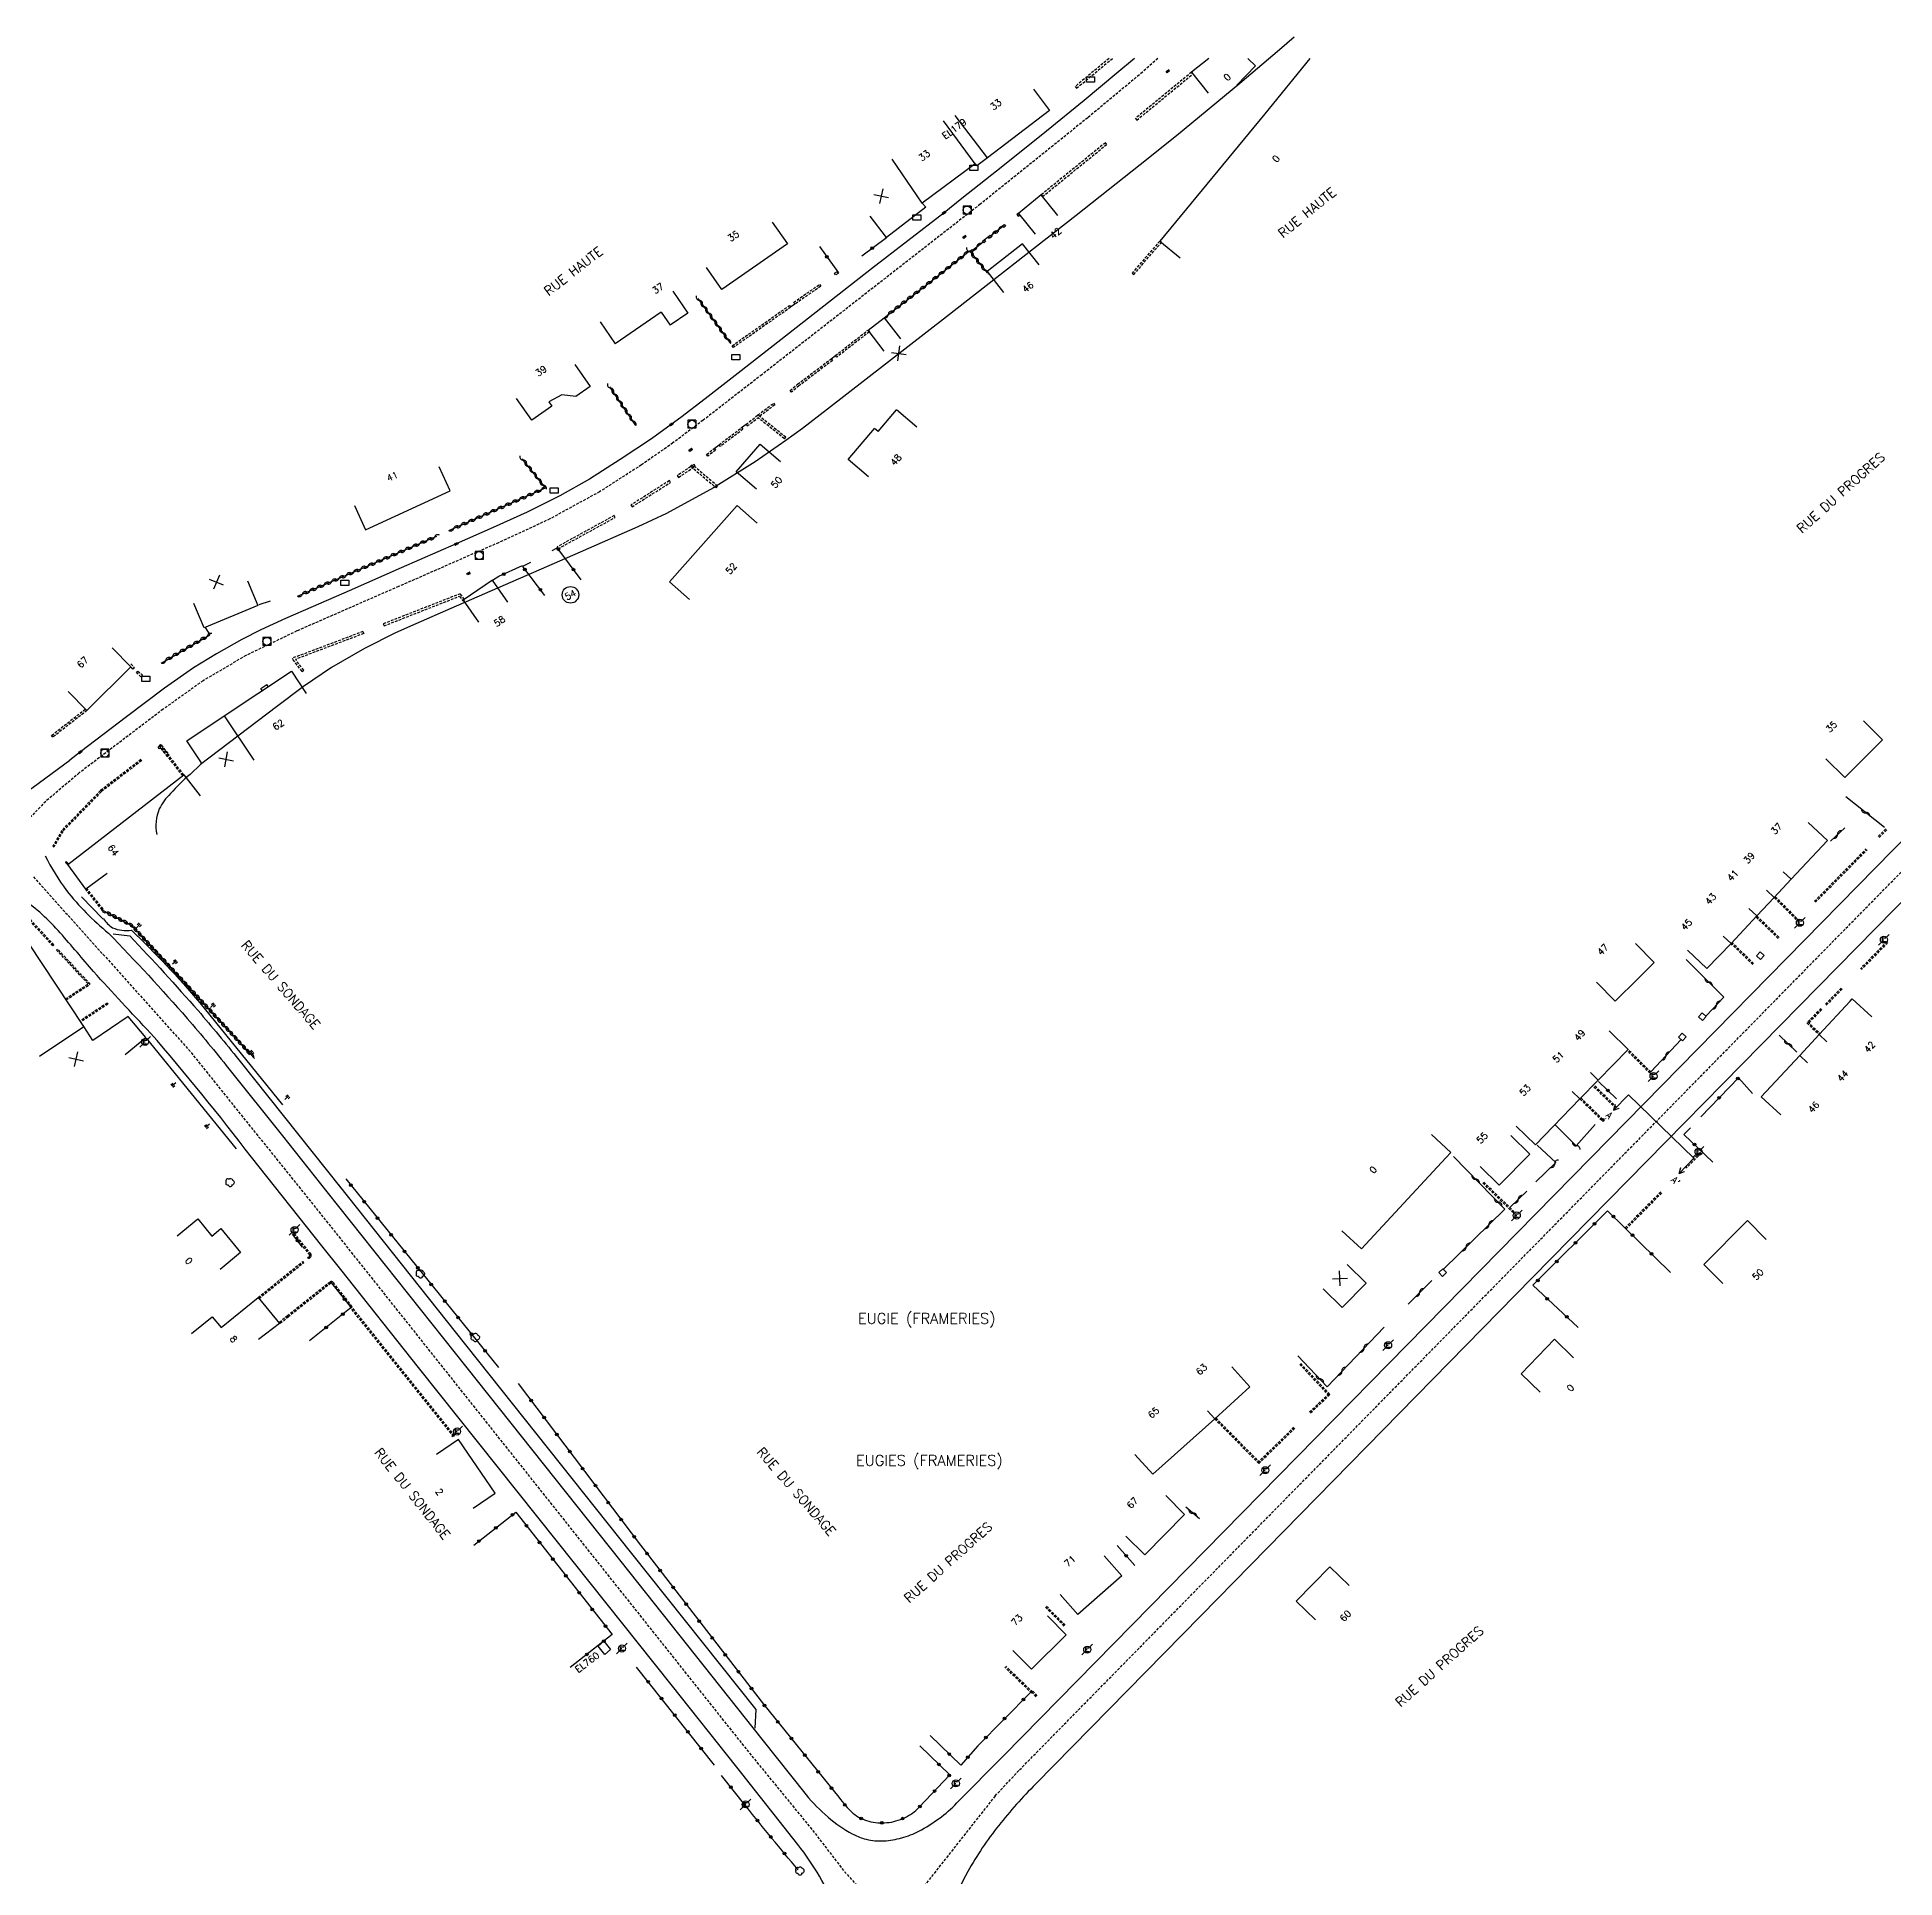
# Model space of a CAD drawing. Header units: millimetres. Extents: x 115001 to 116000, y 119000 to 120004.
# Drawn here: x 115291.3 to 115639.7, y 119658.8 to 120004 of the extents above; entities that cross this region are included whole.
import ezdxf
from ezdxf.enums import TextEntityAlignment as Align

# ---------------------------------------------------------------- set-up
doc = ezdxf.new("R2010")
doc.units = ezdxf.units.MM
doc.linetypes.add('DASHED', pattern=[0.75, 0.5, -0.25])
doc.layers.get('0').update_dxf_attribs({"linetype": 'CONTINUOUS'})
for name, color, linetype in [('W0001', 6, 'DASHED'), ('W0008', 7, 'CONTINUOUS'), ('W0100', 7, 'CONTINUOUS'), ('W0105', 7, 'CONTINUOUS'), ('W0112', 1, 'DASHED'), ('W0211', 2, 'CONTINUOUS'), ('W0300', 7, 'CONTINUOUS'), ('W0310', 3, 'CONTINUOUS'), ('W0322', 7, 'CONTINUOUS'), ('W0400', 7, 'CONTINUOUS'), ('W0420', 7, 'CONTINUOUS'), ('W0471', 7, 'CONTINUOUS'), ('W0980', 7, 'CONTINUOUS'), ('W0984', 7, 'CONTINUOUS'), ('W0989', 7, 'CONTINUOUS'), ('W0991', 7, 'CONTINUOUS'), ('W1102', 7, 'CONTINUOUS'), ('W1471', 7, 'CONTINUOUS')]:
    doc.layers.add(name, color=color, linetype=linetype)
doc.styles.get("Standard").update_dxf_attribs({"font": 'romans.shx', "width": 0.85})

# ---------------------------------------------------------------- blocks, each defined once
blk = doc.blocks.new('t991o')
at = {"color": 0, "linetype": 'Continuous'}
for p, q in [((-1, 1), (1, -1)), ((-1, -1), (1, 1))]:
    blk.add_line(p, q, dxfattribs=at)
blk = doc.blocks.new('t310o')
at = {"color": 0, "linetype": 'Continuous'}
for centre, start, end in [((-0.5, 0.38), 216.8699, 323.1304), ((0.5, -0.37), 36.8699, 143.1303)]:
    blk.add_arc(centre, 0.625, start, end, dxfattribs=at)
blk = doc.blocks.new('t322o')
at = {"color": 0, "linetype": 'Continuous'}
for radius in [0.25, 0.15]:
    blk.add_circle((0, 0), radius, dxfattribs=at)
blk = doc.blocks.new('T471')
for p, q in [((-0.333334, 0.333334), (-0.333334, -0.333334)), ((-0.333334, 0.333334), (0.333334, 0.333334)), ((-0.333334, 0), (0, 0)), ((0.500001, 0.500001), (1.000002, 1.000002)), ((-0.500001, -0.500001), (-1.000002, -1.000002)), ((-0.333334, -0.333334), (0.333334, -0.333334))]:
    blk.add_line(p, q)
blk.add_ellipse((0, 0), major_axis=(0.471405, 0.471405), ratio=1, start_param=5.4977871438, end_param=11.780972451)
blk = doc.blocks.new('t112o')
at = {"color": 0, "linetype": 'Continuous'}
for p, q in [((-0.5, 0.5), (0.5, 0.5)), ((-0.5, -0.5), (-0.5, 0.5)), ((0.5, 0.5), (0.5, -0.5)), ((0.5, -0.5), (-0.5, -0.5))]:
    blk.add_line(p, q, dxfattribs=at)
blk = doc.blocks.new('T300')
for p, q in [((-0.8, 0.51), (-0.86, 0.34)), ((-0.86, 0.34), (-0.86, 0.17)), ((-0.86, 0.17), (-0.74, 0.06)), ((-0.69, 0.63), (-0.8, 0.51)), ((-0.8, -0.06), (-0.74, 0.06)), ((-0.74, 0.06), (-0.69, 0.11)), ((-0.57, 0.69), (-0.69, 0.63)), ((-0.46, 0.69), (-0.57, 0.69)), ((-0.29, 0.63), (-0.46, 0.69)), ((-0.29, 0.63), (-0.17, 0.74)), ((-0.23, 0.57), (-0.29, 0.63)), ((-0.17, 0.74), (-0.06, 0.8)), ((-0.06, 0.8), (0.06, 0.8)), ((0.06, 0.8), (0.23, 0.74)), ((0.23, 0.74), (0.34, 0.63)), ((0.34, 0.63), (0.4, 0.51)), ((0.46, 0.46), (0.34, 0.46)), ((0.4, 0.51), (0.4, 0.46)), ((0.57, 0.4), (0.46, 0.46)), ((0.57, 0.4), (0.69, 0.29)), ((0.69, 0.29), (0.74, 0.17)), ((0.74, 0.06), (0.69, -0.17)), ((0.74, 0.17), (0.74, 0.06)), ((-0.8, -0.17), (-0.8, -0.06)), ((-0.8, -0.23), (-0.8, -0.17)), ((-0.74, -0.34), (-0.8, -0.23)), ((-0.69, -0.4), (-0.74, -0.34)), ((-0.51, -0.46), (-0.69, -0.4)), ((-0.4, -0.46), (-0.51, -0.46)), ((-0.4, -0.46), (-0.34, -0.46)), ((-0.34, -0.46), (-0.34, -0.4)), ((-0.34, -0.51), (-0.34, -0.46)), ((-0.29, -0.63), (-0.34, -0.51)), ((-0.17, -0.74), (-0.29, -0.63)), ((-0.06, -0.8), (-0.17, -0.74)), ((0.06, -0.8), (-0.06, -0.8)), ((0.17, -0.74), (0.06, -0.8)), ((0.23, -0.69), (0.17, -0.74)), ((0.29, -0.46), (0.23, -0.46)), ((0.29, -0.63), (0.23, -0.69)), ((0.46, -0.4), (0.29, -0.46)), ((0.34, -0.51), (0.29, -0.63)), ((0.34, -0.51), (0.34, -0.46)), ((0.57, -0.34), (0.46, -0.4)), ((0.63, -0.29), (0.57, -0.34)), ((0.69, -0.17), (0.63, -0.29))]:
    blk.add_line(p, q)
blk = doc.blocks.new('t211o')
at = {"color": 0, "linetype": 'Continuous'}
for p, q in [((-0.29, 0.5), (-0.29, 0)), ((0, 1), (0, 0)), ((0.29, 0.5), (0.29, 0))]:
    blk.add_line(p, q, dxfattribs=at)
blk = doc.blocks.new('T400')
for p, q in [((-0.15, 0.3), (0.15, 0.3)), ((-0.15, -0.25), (-0.15, 0.3)), ((-0.15, 0.15), (0.15, 0.15)), ((-0.15, 0), (0.15, 0)), ((0.15, 0.3), (0.15, -0.25)), ((-0.15, -0.15), (0.15, -0.15)), ((-0.15, -0.25), (-0.15, -0.3)), ((-0.15, -0.3), (0.15, -0.3)), ((0.15, -0.3), (0.15, -0.25))]:
    blk.add_line(p, q)
blk = doc.blocks.new('T1471')
at = {"color": 0, "linetype": 'Continuous', "flags": 128}
blk.add_lwpolyline([(-0.75, -0.5), (-0.75, 0.5), (0.75, 0.5), (0.75, -0.5), (-0.75, -0.5)], dxfattribs=at)
blk = doc.blocks.new('T420')
for p, q in [((0.75, 0.75), (-0.75, 0.75)), ((-0.75, 0.75), (-0.75, -0.75)), ((0.75, 0.75), (0.75, -0.75)), ((0.75, -0.75), (-0.75, -0.75))]:
    blk.add_line(p, q)
blk.add_ellipse((0, 0), major_axis=(-0.53, 0.53), ratio=1, start_param=3.926991, end_param=10.210176)

msp = doc.modelspace()

# ---------------------------------------------------------------- linework, layer by layer
at = {"layer": 'W0001'}
for points in [[(115501.53, 120000), (115498.62, 119997.42), (115488.35, 119988.87), (115468.2, 119972.66), (115427.23, 119940.69), (115416.22, 119932.13), (115410.57, 119927.89), (115404.64, 119923.76), (115396.79, 119918.73), (115387.48, 119913.63), (115377.86, 119909.18), (115359.11, 119900.96), (115340.02, 119892.62), (115330.45, 119888.01), (115322.42, 119883.28), (115314.93, 119877.93), (115299.2, 119865.99)], [(115470.99, 119674.12), (115475.56, 119679), (115641.37, 119847.84), (115774.78, 119983.55), (115786.69, 119998.14), (115787.61, 120000)]]:
    msp.add_lwpolyline(points, dxfattribs=at)
at = {"layer": 'W0001', "flags": 128}
for points in [[(115299.2, 119865.99), (115292.97, 119860.72), (115284.8, 119852.3), (115279.62, 119846.97), (115264.36, 119835.25), (115264.36, 119835.25)], [(115290.63, 119846.48), (115319.92, 119813.86), (115345.2, 119782.38), (115424.9, 119682.16), (115436.84, 119667.57), (115442.8, 119659.83), (115454.23, 119647.34), (115453.27, 119630.14)], [(115470.99, 119674.12), (115460.51, 119660.84), (115451.88, 119649.91), (115451.88, 119649.91)]]:
    msp.add_lwpolyline(points, dxfattribs=at)
at = {"layer": 'W0008'}
for points in [[(115527.07, 120004), (115524.33, 120001.61), (115516.88, 119995.32), (115505, 119985.5), (115498.21, 119980.03), (115486.19, 119970.53), (115461.85, 119951.54), (115439.58, 119934.22), (115434.83, 119930.59), (115431.75, 119928.33), (115425.99, 119924.34), (115418.18, 119919.44), (115409.36, 119914.68), (115403.95, 119912.17), (115393.16, 119907.4), (115368.91, 119896.82), (115362.34, 119893.96), (115358.52, 119892.25), (115352.68, 119889.34), (115346.51, 119885.77), (115341.25, 119882.22), (115336.18, 119878.41), (115321.92, 119867.6)], [(115497.12, 120000), (115493.84, 119997.22), (115487.68, 119992.11), (115480.62, 119986.35), (115472.43, 119979.8), (115464.76, 119973.74), (115461.41, 119971.06), (115447.82, 119960.53), (115430.8, 119947.25), (115422.77, 119940.99), (115416.58, 119936.17), (115412.05, 119932.68), (115410.24, 119931.37), (115406.54, 119928.68), (115400.66, 119924.76), (115394.9, 119921.11), (115389.36, 119917.98), (115383.2, 119914.9), (115376.84, 119912.01), (115369.93, 119908.96), (115359.56, 119904.44), (115349.84, 119900.15), (115343.06, 119897.2), (115337.87, 119894.94), (115333.28, 119892.82), (115329.71, 119891), (115324.97, 119888.36), (115320.64, 119885.72), (115315.19, 119881.88), (115308.08, 119876.53), (115299.41, 119869.92), (115297.42, 119868.38)], [(115587.32, 119803.8), (115586.99, 119802.74), (115589.76, 119805.62), (115602.04, 119793.77), (115599.27, 119790.89), (115599.6, 119791.96), (115599.6, 119791.96)], [(115586.99, 119802.74), (115588.04, 119803.11), (115588.04, 119803.11)], [(115599.27, 119790.89), (115600.32, 119791.26), (115600.32, 119791.26)]]:
    msp.add_lwpolyline(points, dxfattribs=at)
for points in [[(115453.48, 119666.28, 0.054855), (115456.7, 119667.53, 0.0814), (115463.82, 119672.81), (115472.55, 119681.64), (115582.74, 119793.82), (115639.41, 119851.54), (115719, 119932.52), (115770.65, 119985.07, 0.0429), (115782.01, 119998.1, 0.009956), (115783.26, 120000)], [(115792.37, 120000, -0.006826), (115791.38, 119998.18, -0.0304), (115786.8, 119991.16, -0.035), (115778.92, 119982.03), (115742.78, 119945.33), (115643.34, 119844.15), (115571.75, 119771.28), (115509.59, 119707.92), (115478.57, 119676.35, 0.0273), (115471.66, 119668.57, 0.0404), (115465.87, 119659.95, 0.029689), (115462.72, 119653.3, 0.029689)]]:
    msp.add_lwpolyline(points, format="xyb", dxfattribs=at)
at = {"layer": 'W0008', "flags": 128}
for points in [[(115227.44, 119954.42), (115217.69, 119941.28, 0.0714), (115216.46, 119939.02, 0.0791), (115216.12, 119937.46, 0.1755), (115216.93, 119934.93), (115236.83, 119910.11), (115251.29, 119892.16, 0.01), (115258.55, 119883.62, 0.0215), (115274.95, 119865.95, 0.0043), (115278.57, 119862.54, 0.0753), (115282.44, 119860.99, 0.1151), (115286.61, 119861.31, 0.0899), (115290.59, 119863.32), (115297.42, 119868.38), (115297.42, 119868.38)], [(115321.92, 119867.6), (115319.99, 119865.72, 0.0315), (115316.29, 119862.11, 0.0804), (115314.22, 119859.24, 0.140817), (115313.73, 119854.46)], [(115292.79, 119850.46, 0.0341), (115296.79, 119843.95, 0.05), (115304.67, 119835.95, -0.0122), (115319.46, 119819.95, -0.0096), (115327.26, 119810.52), (115337.32, 119797.95), (115345.67, 119787.44), (115369.7, 119757.18), (115400.81, 119718.11), (115427.26, 119684.78), (115435.54, 119674.35, 0.0485), (115439.66, 119670.16, 0.0568), (115444.2, 119667, 0.0486), (115446.4, 119666.09, 0.0765), (115449.71, 119665.68, 0.0574), (115453.05, 119666.15, 0.005339), (115453.48, 119666.28, 0.0685)], [(115446.61, 119637.83, 0.007372), (115445.72, 119641.39, 0.0398), (115441.4, 119652.67, 0.0234), (115438.05, 119659.05, 0.0338), (115434.01, 119664.99), (115422.53, 119679.54), (115410.21, 119695.01), (115388.88, 119721.77), (115362.84, 119754.5), (115348.28, 119772.88), (115344.72, 119777.32), (115331.49, 119793.94, 0.0161), (115312.57, 119817.2, -0.0048), (115301.89, 119828.72, 0.005), (115295.64, 119835.99, 0.0569), (115288.46, 119842.49, 0.1137), (115284.75, 119844.24, 0.0915), (115280.99, 119843.83), (115280.99, 119843.83)], [(115305.57, 119835.82), (115308.69, 119835.42, -0.01), (115321.49, 119821.41, -0.0102), (115329.12, 119812.21), (115334.77, 119805.11), (115348.46, 119787.93), (115348.46, 119787.93)]]:
    msp.add_lwpolyline(points, format="xyb", dxfattribs=at)
msp.add_lwpolyline([(115347.78, 119788.8), (115371.68, 119758.74), (115402.79, 119719.6), (115426.1, 119690.32), (115425.9, 119686.83), (115425.9, 119686.83)], dxfattribs=at)
at = {"layer": 'W0100'}
for p, q in [((115467.26, 119980.26), (115467.54, 119979.87)), ((115501.86, 119965.76), (115505.72, 119962.58)), ((115396.89, 119950.58), (115399.73, 119946.46)), ((115408.37, 119952.43), (115399.73, 119946.46)), ((115408.37, 119952.43), (115410.07, 119949.97)), ((115449.06, 119930.03), (115452.52, 119934.08)), ((115456.32, 119930.83), (115452.52, 119934.08)), ((115449.06, 119930.03), (115448.39, 119930.6))]:
    msp.add_line(p, q, dxfattribs=at)
for points in [[(115530.05, 120000), (115521.59, 119989.64), (115501.86, 119965.76)], [(115511.09, 120000), (115507.82, 119997.41), (115510.92, 119993.49)], [(115516.35, 119995.02), (115519.85, 119998.59), (115518.41, 120000)], [(115478.17, 119994.23), (115481.2, 119990.26), (115469.54, 119981.35), (115467.54, 119979.87)], [(115467.26, 119980.26), (115457.32, 119972.87), (115457.97, 119972.09), (115450.64, 119966.44), (115447.58, 119970.4)], [(115482.78, 119970.53), (115479.63, 119974.41), (115475.36, 119970.95), (115478.52, 119967.07)], [(115429.2, 119969.32), (115432.04, 119965.21), (115419.73, 119956.67), (115416.88, 119960.78)], [(115479.23, 119961.3), (115476.15, 119965.24), (115469.48, 119960.02), (115472.56, 119956.08)], [(115410.52, 119956.36), (115413.37, 119952.25), (115410.07, 119949.97)], [(115450.2, 119945.09), (115447.15, 119949.05), (115450.16, 119951.37), (115453.22, 119947.41)], [(115392.13, 119942.58), (115395.01, 119938.49), (115392.34, 119936.61), (115389.71, 119936.89), (115387.29, 119935.57), (115387.86, 119934.77), (115384.11, 119932.14), (115381.24, 119936.23)], [(115447.23, 119921.55), (115443.43, 119924.81), (115448.39, 119930.6)], [(115426.23, 119919.2), (115422.44, 119922.46), (115426.92, 119927.68), (115430.71, 119924.42)], [(115350.82, 119916.17), (115352.9, 119911.62), (115368.78, 119918.89), (115366.7, 119923.43)], [(115413.64, 119898.5), (115409.9, 119901.82), (115422.63, 119916.15), (115426.37, 119912.83)], [(115330.74, 119902), (115332.67, 119897.39), (115322.62, 119893.19), (115320.69, 119897.8)], [(115379.57, 119898.04), (115376.73, 119902.16), (115371.23, 119898.37), (115374.06, 119894.25)], [(115305.37, 119889.43), (115308.89, 119885.88), (115300.63, 119877.69), (115297.11, 119881.24)], [(115322.15, 119867.87), (115319.38, 119872.03), (115326.36, 119876.7), (115338.99, 119885.06), (115341.75, 119880.89)], [(115633.86, 119875.74), (115637.41, 119872.22), (115630.37, 119865.12), (115626.82, 119868.64), (115626.82, 119868.64)], [(115623.5, 119856.72), (115627.14, 119853.29), (115620.29, 119846.07), (115617.13, 119842.6), (115613.84, 119839.17), (115609.03, 119833.98), (115604.49, 119829.29), (115600.85, 119832.73), (115600.85, 119832.73)], [(115591.11, 119834.01), (115594.63, 119830.46), (115591.58, 119827.43), (115587.3, 119823.19), (115583.78, 119826.74), (115583.78, 119826.74)], [(115618.34, 119801.86), (115614.68, 119805.27), (115621.92, 119813.01), (115625.55, 119816.91), (115631.37, 119823.2), (115631.76, 119823.63), (115635.42, 119820.22), (115635.42, 119820.22)], [(115307.82, 119813.16), (115311.67, 119816.35), (115308.39, 119820.3)], [(115586.15, 119817.6), (115589.72, 119814.11), (115584.12, 119808.39), (115580.67, 119804.87), (115572.32, 119796.27), (115568.74, 119799.76), (115568.74, 119799.76)], [(115552.83, 119798.2), (115556.49, 119794.8), (115555.55, 119793.78), (115539.71, 119776.73), (115536.04, 119780.13), (115536.04, 119780.13)], [(115567.71, 119798.02), (115571.28, 119794.52), (115565.53, 119788.66), (115561.96, 119792.16), (115561.96, 119792.16)], [(115607.51, 119770.26), (115603.95, 119773.78), (115612.08, 119782.02), (115615.64, 119778.51), (115615.64, 119778.51)], [(115537.04, 119773.8), (115540.61, 119770.3), (115536.11, 119765.72), (115532.55, 119769.22), (115532.55, 119769.22)], [(115573.25, 119749.82), (115569.65, 119753.29), (115575.88, 119759.77), (115579.49, 119756.31), (115579.49, 119756.31)], [(115515.41, 119754.6), (115518.76, 119750.88), (115512.18, 119744.84), (115500.55, 119734.47), (115497.2, 119738.18), (115497.2, 119738.18)], [(115373.1, 119728.09), (115377.23, 119730.91), (115370.36, 119740.98), (115366.23, 119738.16)], [(115502.98, 119730.44), (115506.54, 119726.92), (115499.06, 119719.34), (115495.5, 119722.86), (115495.5, 119722.86)], [(115491.47, 119719.14), (115494.77, 119715.38), (115486.48, 119708.13), (115483.19, 119711.89), (115483.19, 119711.89)], [(115531.08, 119707.15), (115527.48, 119710.62), (115533.78, 119717.06), (115537.38, 119713.59), (115537.38, 119713.59)], [(115480.79, 119707.89), (115484.32, 119704.35), (115477.83, 119697.88), (115474.3, 119701.42), (115474.3, 119701.42)]]:
    msp.add_lwpolyline(points, dxfattribs=at)
at = {"layer": 'W0100', "flags": 128}
for points in [[(115304.46, 119847.13), (115300.42, 119844.17), (115297.04, 119848.79), (115318.81, 119865.63), (115321.86, 119861.69), (115321.86, 119861.69)], [(115308.39, 119820.3), (115301.78, 119815.84), (115300.05, 119818.43), (115289.71, 119834.1), (115284.96, 119830.89), (115287.72, 119826.72), (115287.72, 119826.72)], [(115317.58, 119779.16), (115321.43, 119782.35), (115324.1, 119779.14), (115325.77, 119780.52), (115329.47, 119776.07), (115325.62, 119772.87), (115325.62, 119772.87)], [(115320.27, 119760.84), (115324.16, 119764), (115325.81, 119761.95), (115332.78, 119767.61), (115336.76, 119762.7), (115332.8, 119759.72), (115332.8, 119759.72)], [(115397.62, 119703.13), (115398.87, 119701.57), (115397.77, 119700.65), (115396.52, 119702.21), (115397.62, 119703.13), (115397.62, 119703.13)]]:
    msp.add_lwpolyline(points, dxfattribs=at)
at = {"layer": 'W0105'}
for p, q in [((115468.91, 119965.99), (115469.75, 119966.61)), ((115433.45, 119953.93), (115432.63, 119953.33)), ((115440.25, 119943.69), (115441.03, 119944.27)), ((115423.45, 119930.76), (115424.27, 119931.38)), ((115418.3, 119926.84), (115419.21, 119927.56)), ((115333.26, 119881.81), (115334.38, 119882.55)), ((115333.51, 119881.43), (115333.26, 119881.81)), ((115334.63, 119882.17), (115334.38, 119882.55))]:
    msp.add_line(p, q, dxfattribs=at)
at = {"layer": 'W0112'}
for p, q in [((115486.27, 119994.43), (115492.98, 120000)), ((115507.82, 119997.41), (115497.31, 119988.75)), ((115497.31, 119988.75), (115497.57, 119988.44)), ((115491.68, 119984.2), (115479.62, 119974.41)), ((115479.62, 119974.41), (115479.88, 119974.1)), ((115472.36, 119968.63), (115472.68, 119968.88)), ((115472.68, 119968.88), (115472.92, 119968.56)), ((115475.36, 119970.94), (115475.09, 119970.74)), ((115475.09, 119970.74), (115475.33, 119970.42)), ((115466.32, 119963.93), (115466.67, 119964.17)), ((115466.67, 119964.17), (115466.89, 119963.84)), ((115468.6, 119965.75), (115468.91, 119965.99)), ((115468.91, 119965.99), (115469.16, 119965.68)), ((115469.75, 119966.61), (115470.07, 119966.86)), ((115470.07, 119966.86), (115470.31, 119966.54)), ((115501.86, 119965.76), (115496.7, 119959.75)), ((115438.27, 119957.28), (115433.44, 119953.93)), ((115441.08, 119959.4), (115440.86, 119959.74)), ((115441.53, 119959.69), (115441.08, 119959.4)), ((115496.7, 119959.75), (115497, 119959.49)), ((115433.44, 119953.93), (115433.22, 119954.26)), ((115432.64, 119953.34), (115421.9, 119945.79)), ((115441.03, 119944.27), (115447.15, 119949.05)), ((115447.15, 119949.05), (115447.4, 119948.74)), ((115421.9, 119945.79), (115421.67, 119946.12)), ((115433.94, 119938.89), (115440.25, 119943.68)), ((115432.54, 119937.71), (115433.94, 119938.89)), ((115424.27, 119931.38), (115426.51, 119933.13)), ((115426.51, 119933.13), (115429.41, 119935.33)), ((115431.71, 119928.97), (115426.51, 119933.13)), ((115429.65, 119935.01), (115426.83, 119932.87)), ((115429.41, 119935.33), (115429.65, 119935.01)), ((115419.21, 119927.56), (115423.45, 119930.76)), ((115423.45, 119930.76), (115423.69, 119930.44)), ((115424.27, 119931.38), (115424.51, 119931.07)), ((115424.51, 119931.07), (115426.51, 119932.62)), ((115431.46, 119928.66), (115426.51, 119932.62)), ((115416.88, 119925.74), (115418.3, 119926.84)), ((115418.3, 119926.84), (115418.54, 119926.53)), ((115431.46, 119928.66), (115431.71, 119928.97)), ((115414.53, 119923.87), (115411.38, 119921.76)), ((115409.89, 119920.82), (115402.68, 119916.25)), ((115402.68, 119916.25), (115402.89, 119915.91)), ((115399.53, 119914.25), (115388.84, 119908.41)), ((115388.84, 119908.41), (115389.03, 119908.06)), ((115370.66, 119899.61), (115356.23, 119893.95)), ((115371.48, 119898.55), (115370.66, 119899.61)), ((115352.56, 119892.13), (115339.74, 119887.29)), ((115352.42, 119892.51), (115352.56, 119892.13)), ((115309.28, 119885.43), (115308.89, 119885.88)), ((115310.78, 119883.99), (115309.93, 119884.79)), ((115311.09, 119884.32), (115310.78, 119883.99)), ((115340.99, 119885.04), (115339.28, 119887.24)), ((115341.31, 119885.28), (115339.74, 119887.29)), ((115340.99, 119885.04), (115341.31, 119885.28)), ((115300.63, 119877.69), (115294.27, 119872.72)), ((115314, 119870.84), (115314.56, 119871.24)), ((115314.22, 119871.17), (115314.42, 119871.32)), ((115318.61, 119865.48), (115314.22, 119871.17)), ((115318.81, 119865.63), (115314.42, 119871.32)), ((115314.56, 119871.24), (115316.06, 119869.33)), ((115310.75, 119868.49), (115303.19, 119862.68)), ((115310.9, 119868.29), (115303.35, 119862.48)), ((115310.75, 119868.49), (115310.9, 119868.29)), ((115303.19, 119862.68), (115295.91, 119855.17)), ((115303.35, 119862.48), (115296.12, 119855.04)), ((115295.91, 119855.17), (115294.23, 119852.23)), ((115296.12, 119855.04), (115294.44, 119852.1)), ((115636.63, 119854.08), (115638.15, 119855.61)), ((115636.81, 119853.9), (115638.33, 119855.43)), ((115294.44, 119852.1), (115294.23, 119852.23)), ((115296.77, 119849.37), (115296.61, 119849.18)), ((115296.61, 119849.18), (115297.04, 119848.79)), ((115296.77, 119849.37), (115297.24, 119848.94)), ((115624.67, 119841.92), (115634.39, 119851.75)), ((115624.85, 119841.75), (115634.56, 119851.58)), ((115303.49, 119840.32), (115300.42, 119844.17)), ((115303.68, 119840.48), (115300.62, 119844.32)), ((115617.13, 119842.6), (115621.55, 119838.18)), ((115617.31, 119842.78), (115621.72, 119838.36)), ((115294.26, 119833.56), (115289.35, 119838.89)), ((115294.44, 119833.73), (115289.51, 119839.08)), ((115303.49, 119840.32), (115303.68, 119840.48)), ((115617.87, 119834.96), (115613.67, 119838.99)), ((115618.05, 119835.14), (115613.84, 119839.17)), ((115621.36, 119838.35), (115621.64, 119838.64)), ((115621.55, 119838.18), (115621.82, 119838.47)), ((115294.26, 119833.56), (115294.44, 119833.73)), ((115295.15, 119832.95), (115294.96, 119832.78)), ((115300.87, 119826.43), (115294.96, 119832.78)), ((115301.25, 119826.38), (115295.15, 119832.95)), ((115613.09, 119830.06), (115609.04, 119833.99)), ((115613.26, 119830.24), (115609.21, 119834.16)), ((115638.22, 119834.34), (115633.31, 119829.27)), ((115638.4, 119834.17), (115633.49, 119829.1)), ((115296.62, 119823.63), (115300.87, 119826.43)), ((115296.76, 119823.42), (115301.25, 119826.38)), ((115629.69, 119825.64), (115626.57, 119822.46)), ((115629.87, 119825.46), (115626.75, 119822.29)), ((115304.45, 119822.84), (115299.36, 119819.48)), ((115304.59, 119822.64), (115299.5, 119819.28)), ((115304.45, 119822.84), (115304.59, 119822.64)), ((115625.88, 119821.8), (115623.24, 119819.12)), ((115626.06, 119821.62), (115623.42, 119818.95)), ((115623.24, 119819.12), (115625.55, 119816.91)), ((115623.41, 119819.3), (115625.73, 119817.09)), ((115593.84, 119809.66), (115589.55, 119813.94)), ((115594.02, 119809.84), (115589.72, 119814.11)), ((115587.6, 119803.25), (115583.25, 119807.51)), ((115580.67, 119804.87), (115585.01, 119800.63)), ((115580.84, 119805.05), (115585.19, 119800.81)), ((115587.43, 119803.07), (115583.08, 119807.33)), ((115584.84, 119800.81), (115585.38, 119801.33)), ((115585.01, 119800.63), (115585.56, 119801.15)), ((115603.27, 119794.86), (115600.38, 119792.02)), ((115603.45, 119794.68), (115600.56, 119791.84)), ((115568.19, 119783.48), (115562.46, 119789.07)), ((115568.36, 119783.66), (115562.64, 119789.25)), ((115595.83, 119787.39), (115589.23, 119780.72)), ((115596.01, 119787.22), (115589.41, 119780.54)), ((115339.11, 119779.76), (115339.31, 119779.92)), ((115342.48, 119775.58), (115339.11, 119779.76)), ((115342.68, 119775.72), (115339.31, 119779.92)), ((115332.76, 119767.63), (115341.14, 119774.37)), ((115332.92, 119767.43), (115341.3, 119774.17)), ((115341.3, 119774.17), (115341.14, 119774.37)), ((115342.06, 119775.08), (115342.16, 119775.14)), ((115342.2, 119774.87), (115342.06, 119775.08)), ((115342.16, 119775.14), (115342.24, 119775.2)), ((115342.2, 119774.87), (115342.29, 119774.94)), ((115342.24, 119775.2), (115342.31, 119775.26)), ((115342.29, 119774.94), (115342.39, 119775)), ((115342.31, 119775.26), (115342.37, 119775.32)), ((115342.37, 119775.32), (115342.42, 119775.39)), ((115342.39, 119775), (115342.48, 119775.07)), ((115342.42, 119775.39), (115342.45, 119775.45)), ((115342.45, 119775.45), (115342.47, 119775.51)), ((115342.47, 119775.51), (115342.48, 119775.56)), ((115342.48, 119775.56), (115342.48, 119775.58)), ((115342.48, 119775.07), (115342.56, 119775.16)), ((115342.56, 119775.16), (115342.63, 119775.26)), ((115342.63, 119775.26), (115342.68, 119775.35)), ((115342.72, 119775.64), (115342.68, 119775.72)), ((115342.68, 119775.35), (115342.72, 119775.45)), ((115342.73, 119775.55), (115342.72, 119775.64)), ((115342.72, 119775.45), (115342.73, 119775.55)), ((115346.24, 119770.51), (115338.29, 119764.19)), ((115346.4, 119770.31), (115338.45, 119763.99)), ((115346.28, 119770.53), (115346.24, 119770.51)), ((115346.31, 119770.56), (115346.28, 119770.53)), ((115346.35, 119770.57), (115346.31, 119770.56)), ((115346.39, 119770.59), (115346.35, 119770.57)), ((115346.44, 119770.6), (115346.39, 119770.59)), ((115346.42, 119770.33), (115346.4, 119770.31)), ((115346.44, 119770.34), (115346.42, 119770.33)), ((115346.52, 119770.6), (115346.44, 119770.6)), ((115346.45, 119770.35), (115346.44, 119770.34)), ((115346.47, 119770.35), (115346.45, 119770.35)), ((115346.48, 119770.35), (115346.47, 119770.35)), ((115346.51, 119770.36), (115346.48, 119770.35)), ((115346.54, 119770.35), (115346.51, 119770.36)), ((115346.6, 119770.59), (115346.52, 119770.6)), ((115346.58, 119770.34), (115346.54, 119770.35)), ((115346.6, 119770.32), (115346.58, 119770.34)), ((115346.69, 119770.56), (115346.6, 119770.59)), ((115346.62, 119770.3), (115346.6, 119770.32)), ((115350.21, 119765.73), (115346.62, 119770.3)), ((115346.76, 119770.51), (115346.69, 119770.56)), ((115346.82, 119770.46), (115346.76, 119770.51)), ((115350.41, 119765.88), (115346.82, 119770.46)), ((115332.78, 119767.61), (115332.76, 119767.63)), ((115350.16, 119765.61), (115350.36, 119765.77)), ((115369.41, 119741.54), (115350.16, 119765.61)), ((115350.41, 119765.88), (115350.21, 119765.73)), ((115369.6, 119741.7), (115350.36, 119765.77)), ((115338.29, 119764.19), (115336.65, 119762.84)), ((115336.76, 119762.7), (115336.81, 119762.64)), ((115338.45, 119763.99), (115336.81, 119762.64)), ((115533.8, 119749.41), (115528.31, 119755.23)), ((115533.62, 119749.24), (115528.13, 119755.06)), ((115529.98, 119746.14), (115533.63, 119749.6)), ((115530.15, 119745.96), (115533.8, 119749.41)), ((115512.18, 119744.84), (115520.44, 119736.47)), ((115512.36, 119745.01), (115520.62, 119736.65)), ((115369.6, 119741.7), (115369.41, 119741.54)), ((115520.26, 119736.65), (115527.04, 119743.26)), ((115520.44, 119736.47), (115527.22, 119743.08)), ((115483.97, 119705.97), (115480.44, 119709.51)), ((115484.15, 119706.14), (115480.62, 119709.68)), ((115477.87, 119693.39), (115472.83, 119698.24)), ((115478.05, 119693.57), (115473, 119698.42)), ((115478.69, 119692.71), (115477.88, 119693.59)), ((115478.87, 119692.88), (115478.07, 119693.76))]:
    msp.add_line(p, q, dxfattribs=at)
for points in [[(115492.35, 120000), (115486.01, 119994.74), (115486.27, 119994.43)], [(115497.57, 119988.44), (115508.08, 119997.1), (115507.82, 119997.41)], [(115479.88, 119974.1), (115491.93, 119983.89), (115491.68, 119984.2)], [(115472.92, 119968.56), (115472.6, 119968.32), (115472.36, 119968.63)], [(115475.33, 119970.42), (115475.6, 119970.62), (115475.36, 119970.94)], [(115469.16, 119965.68), (115468.85, 119965.43), (115468.6, 119965.75)], [(115470.31, 119966.54), (115469.99, 119966.29), (115469.75, 119966.61)], [(115497, 119959.49), (115502.17, 119965.5), (115501.86, 119965.76)], [(115466.89, 119963.84), (115466.54, 119963.6), (115466.32, 119963.93)], [(115433.22, 119954.26), (115438.04, 119957.61), (115438.27, 119957.28)], [(115440.86, 119959.74), (115441.32, 119960.02), (115441.53, 119959.69)], [(115421.67, 119946.12), (115432.41, 119953.67), (115432.64, 119953.34)], [(115447.4, 119948.74), (115441.27, 119943.96), (115441.03, 119944.27)], [(115440.25, 119943.68), (115440.49, 119943.37), (115434.19, 119938.58)], [(115434.19, 119938.58), (115432.79, 119937.41), (115432.54, 119937.71)], [(115423.69, 119930.44), (115419.45, 119927.24), (115419.21, 119927.56)], [(115418.54, 119926.53), (115417.12, 119925.42), (115416.88, 119925.74)], [(115411.38, 119921.76), (115411.6, 119921.43), (115414.45, 119923.33), (115414.16, 119923.7), (115413.9, 119923.53)], [(115413.9, 119923.53), (115418.65, 119919.48), (115418.9, 119919.79)], [(115418.9, 119919.79), (115414.56, 119923.49), (115414.74, 119923.61), (115414.53, 119923.87)], [(115402.89, 119915.91), (115410.1, 119920.48), (115409.89, 119920.82)], [(115389.03, 119908.06), (115399.72, 119913.9), (115399.53, 119914.25)], [(115356.23, 119893.95), (115356.37, 119893.58), (115370.52, 119899.13)], [(115370.52, 119899.13), (115371.16, 119898.3), (115371.48, 119898.55)], [(115352.42, 119892.51), (115339.16, 119887.5), (115339.28, 119887.24)], [(115308.91, 119886.46), (115309.58, 119885.69), (115309.28, 119885.43)], [(115309.93, 119884.79), (115310.2, 119885.08), (115310.76, 119884.56)], [(115310.76, 119884.56), (115310.79, 119884.6), (115311.09, 119884.32)], [(115294.27, 119872.72), (115294.03, 119873.04), (115300.34, 119877.98)], [(115314.48, 119870.69), (115314.24, 119870.51), (115314, 119870.84)], [(115316.06, 119869.33), (115315.74, 119869.08), (115314.48, 119870.69)]]:
    msp.add_lwpolyline(points, dxfattribs=at)
at = {"layer": 'W0211'}
msp.add_line((115328.68, 119795.49), (115311.82, 119816.24), dxfattribs=at)
at = {"layer": 'W0211', "flags": 128}
msp.add_lwpolyline([(115299.64, 119842.76), (115303.59, 119838.69), (115303.74, 119838.63, 0.0905), (115305.44, 119836.95, 0.1361), (115309, 119836.5, -0.0274), (115321.79, 119822.9), (115337.33, 119803.77), (115337.33, 119803.77)], format="xyb", dxfattribs=at)
at = {"layer": 'W0310'}
for p, q in [((115472.46, 119968.49), (115470.16, 119966.75)), ((115466.77, 119964.04), (115468.72, 119965.59)), ((115421.39, 119946.54), (115415.3, 119954.95)), ((115403.61, 119931.16), (115398.73, 119938.4)), ((115340.12, 119899.12), (115366.25, 119910.38)), ((115314.55, 119886.61), (115323.71, 119891.92))]:
    msp.add_line(p, q, dxfattribs=at)
for points in [[(115450.17, 119951.37), (115458.36, 119957.72), (115466.17, 119963.92), (115469.51, 119959.77)], [(115368.53, 119911.45), (115386.65, 119919.44), (115382.29, 119924.93)], [(115637.82, 119855.73), (115630.58, 119861.49), (115630.58, 119861.49)], [(115627.69, 119853.2), (115630.35, 119855.72), (115630.35, 119855.72)], [(115604.37, 119820.43), (115607.65, 119823.91), (115600.6, 119831), (115600.6, 119831)], [(115594.01, 119809.91), (115599.69, 119816.02), (115599.69, 119816.02)], [(115621.36, 119813.62), (115618.07, 119816.8), (115618.07, 119816.8)], [(115583.55, 119800.05), (115579.99, 119796.06), (115575.99, 119800.04), (115575.99, 119800.04)], [(115555.06, 119772.9), (115566.6, 119784.19), (115556.94, 119794.07), (115556.94, 119794.07)], [(115572.43, 119789.3), (115576.19, 119792.92), (115572.64, 119796.17), (115572.64, 119796.17)], [(115567.62, 119784.56), (115570.7, 119787.55), (115570.7, 119787.55)], [(115548.44, 119766.36), (115552.89, 119770.82), (115552.89, 119770.82)], [(115543.94, 119762.07), (115533.26, 119750.88), (115527.77, 119756.69), (115527.77, 119756.69)], [(115509.32, 119726.09), (115506.77, 119728.28), (115506.77, 119728.28)]]:
    msp.add_lwpolyline(points, dxfattribs=at)
at = {"layer": 'W0310', "flags": 128}
msp.add_lwpolyline([(115303.54, 119840.24), (115309.1, 119837.34), (115332.05, 119812.44), (115332.05, 119812.44)], dxfattribs=at)
at = {"layer": 'W0322'}
for p, q in [((115438.06, 119964.74), (115441.59, 119959.77)), ((115446.01, 119962.99), (115450.61, 119966.43)), ((115388.77, 119908.17), (115387.84, 119907.66)), ((115393.32, 119902.21), (115388.97, 119908.06)), ((115335.02, 119898.18), (115332.88, 119897.52)), ((115322.81, 119893.26), (115323.71, 119891.92)), ((115349.2, 119789.84), (115377.82, 119754.5)), ((115341.1, 119777.05), (115339.21, 119779.49)), ((115418.35, 119679.87), (115403.74, 119698.3))]:
    msp.add_line(p, q, dxfattribs=at)
for points in [[(115383.82, 119905.48), (115382.36, 119904.7), (115386.5, 119899.3)], [(115376.73, 119902.16), (115377.92, 119902.88), (115382.37, 119904.93)], [(115587.55, 119804.88), (115584.17, 119808.13), (115584.17, 119808.13)], [(115613.06, 119805.89), (115610.41, 119808.82), (115603.35, 119801.47), (115603.35, 119801.47)], [(115601.42, 119799.43), (115600.16, 119798.2), (115605.59, 119793), (115605.59, 119793)], [(115580.35, 119761.96), (115571.85, 119769.89), (115585.86, 119783.87), (115589.07, 119780.73), (115597.65, 119772.3), (115597.65, 119772.3)], [(115497.17, 119717.35), (115493.87, 119721.11), (115493.87, 119721.11)], [(115477.62, 119693.54), (115467.73, 119683.52), (115464.56, 119679.9), (115458.8, 119685.45), (115458.8, 119685.45)], [(115462.51, 119678.05), (115456.84, 119683.51), (115456.84, 119683.51)]]:
    msp.add_lwpolyline(points, dxfattribs=at)
at = {"layer": 'W0322', "flags": 128}
for points in [[(115346.51, 119770.3), (115350.19, 119765.75), (115342.42, 119759.46), (115342.42, 119759.46)], [(115373.22, 119721.16), (115381.07, 119727.35), (115399.16, 119704.39), (115391.3, 119698.2), (115391.3, 119698.2)]]:
    msp.add_lwpolyline(points, dxfattribs=at)
for points in [[(115381.56, 119751.47), (115404.46, 119721.16), (115427.56, 119691.31), (115441.69, 119673.87, 0.0507), (115444.32, 119670.87, 0.1059), (115447.29, 119669.39, 0.0888), (115450.7, 119669.11, 0.0875), (115454.01, 119670.03, 0.0912), (115456.74, 119671.99), (115462.51, 119678.05)], [(115434.04, 119660.27, -0.0069), (115424.3, 119672.13), (115419.69, 119677.96), (115419.69, 119677.96)]]:
    msp.add_lwpolyline(points, format="xyb", dxfattribs=at)
at = {"layer": 'W1102'}
for p, q in [((115469.54, 119981.35), (115463.48, 119989.3)), ((115467.26, 119980.26), (115461.29, 119988.28)), ((115457.32, 119972.87), (115451.67, 119981.12)), ((115326.36, 119876.7), (115331.92, 119868.38)), ((115291.77, 119812.85), (115300.05, 119818.43))]:
    msp.add_line(p, q, dxfattribs=at)
for points in [[(115618.83, 119847.44), (115620.29, 119846.07), (115620.29, 119846.07)], [(115615.68, 119843.98), (115617.13, 119842.6), (115617.13, 119842.6)], [(115612.39, 119840.55), (115613.84, 119839.17), (115613.84, 119839.17)], [(115607.57, 119835.35), (115609.03, 119833.98), (115609.03, 119833.98)], [(115627.02, 119815.54), (115625.55, 119816.91), (115625.55, 119816.91)], [(115623.39, 119811.65), (115621.92, 119813.01), (115621.92, 119813.01)], [(115582.69, 119809.79), (115584.12, 119808.39), (115584.12, 119808.39)], [(115579.24, 119806.27), (115580.67, 119804.87), (115580.67, 119804.87)], [(115510.84, 119746.32), (115512.18, 119744.84), (115512.18, 119744.84)]]:
    msp.add_lwpolyline(points, dxfattribs=at)
msp.add_circle((115391.34, 119899.4), 1.55, dxfattribs=at)

# ---------------------------------------------------------------- block references
at = {"layer": 'W0112'}
for p, rotation in [((115614.53, 119831.71), 46.57770000000001), ((115603.63, 119820.27), 46.68469999999999), ((115599.87, 119816.45), 46.68469999999999), ((115554.93, 119772.28), 44.5559)]:
    msp.add_blockref('t112o', p, dxfattribs=dict(at, rotation=rotation))
at = {"layer": 'W0211'}
for p, rotation in [((115310.64, 119837.69), 136.1492468173272), ((115317.45, 119830.8), 128.6917460532126), ((115324.56, 119822.67), 132.6850672030734), ((115331.77, 119813.8), 132.6850672030734), ((115316.57, 119807.22), 309.1022243485804), ((115338.53, 119805.42), 132.6850672030734), ((115322.88, 119799.46), 309.1022243485804)]:
    msp.add_blockref('t211o', p, dxfattribs=dict(at, rotation=rotation))
at = {"layer": 'W0300'}
for p in [(115327.53, 119789.15), (115363.23, 119772.01), (115373.51, 119760.09), (115434.4, 119660.03)]:
    msp.add_blockref('T300', p, dxfattribs=at)
at = {"layer": 'W0310'}
for p, rotation in [((115470.47, 119966.98), 217.0445481237323), ((115471.66, 119967.88), 217.0445481237323), ((115466.27, 119963.79), 308.8294801880807), ((115467.55, 119964.66), 38.67785042803824), ((115461.6, 119960.29), 38.44525952243401), ((115462.77, 119961.22), 38.44525952243401), ((115463.95, 119962.15), 38.44525952243401), ((115465.12, 119963.09), 38.44525952243401), ((115467.21, 119962.62), 308.8294801880807), ((115468.15, 119961.46), 308.8294801880807), ((115469.09, 119960.29), 308.8294801880807), ((115456.89, 119956.58), 37.77274771549965), ((115458.07, 119957.49), 37.77274771549965), ((115459.25, 119958.43), 38.44525952243401), ((115460.42, 119959.36), 38.44525952243401), ((115415.52, 119954.64), 125.90124315478), ((115416.4, 119953.42), 125.90124315478), ((115453.33, 119953.82), 37.77274771549965), ((115454.51, 119954.74), 37.77274771549965), ((115455.7, 119955.66), 37.77274771549965), ((115417.28, 119952.21), 125.90124315478), ((115418.16, 119950.99), 125.90124315478), ((115419.04, 119949.78), 125.90124315478), ((115450.96, 119951.98), 37.77274771549965), ((115452.14, 119952.9), 37.77274771549965), ((115419.92, 119948.56), 125.90124315478), ((115420.8, 119947.35), 125.90124315478), ((115398.86, 119938.21), 124.003007702344), ((115399.7, 119936.97), 124.003007702344), ((115400.54, 119935.72), 124.003007702344), ((115401.37, 119934.48), 124.003007702344), ((115402.21, 119933.24), 124.003007702344), ((115403.05, 119931.99), 124.003007702344), ((115382.49, 119924.68), 128.5233039749456), ((115383.42, 119923.5), 128.5233039749456), ((115384.35, 119922.33), 128.5233039749456), ((115384.54, 119918.51), 23.79458548794627), ((115385.29, 119921.16), 128.5233039749456), ((115385.91, 119919.12), 23.79458548794627), ((115386.22, 119919.98), 128.5233039749456), ((115376.31, 119914.88), 23.79458548794627), ((115377.68, 119915.49), 23.79458548794627), ((115379.05, 119916.09), 23.79458548794627), ((115380.42, 119916.7), 23.79458548794627), ((115381.8, 119917.3), 23.79458548794627), ((115383.17, 119917.9), 23.79458548794627), ((115369.44, 119911.85), 23.79458548794627), ((115370.82, 119912.46), 23.79458548794627), ((115372.19, 119913.06), 23.79458548794627), ((115373.56, 119913.67), 23.79458548794627), ((115374.93, 119914.27), 23.79458548794627), ((115360.32, 119907.83), 23.31700291661763), ((115361.7, 119908.42), 23.31700291661763), ((115363.08, 119909.01), 23.31700291661763), ((115364.46, 119909.61), 23.31700291661763), ((115365.84, 119910.2), 23.31700291661763), ((115353.44, 119904.86), 23.31700291661763), ((115354.82, 119905.45), 23.31700291661763), ((115356.19, 119906.05), 23.31700291661763), ((115357.57, 119906.64), 23.31700291661763), ((115358.95, 119907.23), 23.31700291661763), ((115345.17, 119901.3), 23.31700291661763), ((115346.55, 119901.89), 23.31700291661763), ((115347.93, 119902.48), 23.31700291661763), ((115349.3, 119903.08), 23.31700291661763), ((115350.68, 119903.67), 23.31700291661763), ((115352.06, 119904.27), 23.31700291661763), ((115341.04, 119899.52), 23.31700291661763), ((115342.42, 119900.11), 23.31700291661763), ((115343.79, 119900.7), 23.31700291661763), ((115321.91, 119890.87), 30.11503021746906), ((115323.2, 119891.62), 30.11503021746906), ((115315.42, 119887.11), 30.11503021746906), ((115316.72, 119887.86), 30.11503021746906), ((115318.01, 119888.62), 30.11503021746906), ((115319.31, 119889.37), 30.11503021746906), ((115320.61, 119890.12), 30.11503021746906), ((115634.29, 119858.54), 141.4944954083311), ((115628.99, 119854.43), 43.53607350603585), ((115304.31, 119839.84), 332.4812106609888), ((115305.33, 119839.31), 332.4812106609888), ((115306.35, 119838.77), 332.4812106609888), ((115307.38, 119838.24), 332.4812106609888), ((115308.4, 119837.71), 332.4812106609888), ((115309.35, 119837.07), 312.6622818655004), ((115310.13, 119836.22), 312.6622818655004), ((115310.92, 119835.37), 312.6622818655004), ((115311.7, 119834.52), 312.6622818655004), ((115312.48, 119833.67), 312.6622818655004), ((115313.26, 119832.82), 312.6622818655004), ((115314.05, 119831.97), 312.6622818655004), ((115314.83, 119831.13), 312.6622818655004), ((115315.61, 119830.28), 312.6622818655004), ((115316.39, 119829.43), 312.6622818655004), ((115317.18, 119828.58), 312.6622818655004), ((115317.96, 119827.73), 312.6622818655004), ((115318.74, 119826.88), 312.6622818655004), ((115319.53, 119826.03), 312.6622818655004), ((115320.31, 119825.18), 312.6622818655004), ((115321.09, 119824.33), 312.6622818655004), ((115604.83, 119826.75), 134.7820323810585), ((115321.87, 119823.48), 312.6622818655004), ((115322.66, 119822.63), 312.6622818655004), ((115323.44, 119821.78), 312.6622818655004), ((115324.22, 119820.93), 312.6622818655004), ((115606.27, 119822.45), 46.70143853375804), ((115325, 119820.08), 312.6622818655004), ((115325.79, 119819.23), 312.6622818655004), ((115326.57, 119818.38), 312.6622818655004), ((115327.35, 119817.54), 312.6622818655004), ((115328.14, 119816.69), 312.6622818655004), ((115328.92, 119815.84), 312.6622818655004), ((115329.7, 119814.99), 312.6622818655004), ((115330.48, 119814.14), 312.6622818655004), ((115619.76, 119815.17), 135.8838561156702), ((115331.27, 119813.29), 312.6622818655004), ((115596.77, 119812.89), 47.07890434110578), ((115579.99, 119796.06), 135.1278953603315), ((115575.95, 119792.69), 43.93289549335622), ((115561.13, 119789.78), 134.3724433609631), ((115569.12, 119786.02), 44.29554823084225), ((115565.33, 119785.49), 134.3724433609631), ((115563.62, 119781.27), 44.36879149252368), ((115559.33, 119777.07), 44.36879149252368), ((115550.61, 119768.53), 45.08409888895828), ((115540.17, 119758.11), 226.3472771662942), ((115531.89, 119752.33), 133.3680513168177), ((115536.02, 119753.77), 226.3472771662942), ((115508.08, 119727.16), 139.29210110367)]:
    msp.add_blockref('t310o', p, dxfattribs=dict(at, rotation=rotation))
at = {"layer": 'W0322'}
for p, rotation in [((115447.91, 119964.41), 36.72438212359885), ((115439.44, 119962.8), 305.3256555061606), ((115389.07, 119907.93), 126.6056000595088), ((115378.82, 119903.29), 24.76041938524204), ((115382.79, 119904.13), 307.527159018325), ((115391.9, 119904.12), 126.6056000595088), ((115385.69, 119900.36), 307.527159018325), ((115610.27, 119808.68), 226.1431472187172), ((115585.9, 119806.46), 136.1921390405413), ((115606.81, 119805.08), 226.1431472187172), ((115602.15, 119796.29), 316.2754720290122), ((115350.13, 119788.69), 309.0126298004196), ((115352.65, 119785.58), 309.0126298004196), ((115586.95, 119782.81), 315.6974385361685), ((115355.16, 119782.47), 309.0126298004196), ((115357.68, 119779.37), 309.0126298004196), ((115583.4, 119781.41), 44.93511285886551), ((115590.52, 119779.31), 315.5131310586081), ((115340.15, 119778.27), 308.9660976620403), ((115360.2, 119776.26), 309.0126298004196), ((115579.86, 119777.87), 44.93511285886551), ((115594.09, 119775.8), 315.5131310586081), ((115362.72, 119773.15), 309.0126298004196), ((115576.32, 119774.34), 44.93511285886551), ((115365.23, 119770.04), 309.0126298004196), ((115572.78, 119770.81), 44.93511285886551), ((115348.94, 119767.31), 308.9660976620403), ((115367.75, 119766.93), 309.0126298004196), ((115574.55, 119767.37), 137.0230949413092), ((115345.53, 119761.98), 218.9660132612029), ((115348.64, 119764.49), 218.9660132612029), ((115370.27, 119763.83), 309.0126298004196), ((115578.21, 119763.96), 137.0230949413092), ((115372.79, 119760.72), 309.0126298004196), ((115375.31, 119757.61), 309.0126298004196), ((115383.98, 119748.28), 307.0750981482379), ((115386.39, 119745.08), 307.0750981482379), ((115388.8, 119741.89), 307.0750981482379), ((115391.21, 119738.7), 307.0750981482379), ((115393.62, 119735.51), 307.0750981482379), ((115396.03, 119732.32), 307.0750981482379), ((115398.44, 119729.13), 307.0750981482379), ((115377.33, 119724.4), 38.21544116563907), ((115380.47, 119726.87), 38.21544116563907), ((115383.07, 119724.81), 308.2154231945593), ((115400.86, 119725.94), 307.0750981482379), ((115374.18, 119721.93), 38.21544116563907), ((115385.55, 119721.67), 308.2154231945593), ((115403.27, 119722.74), 307.0750981482379), ((115388.02, 119718.53), 308.2154231945593), ((115405.7, 119719.57), 307.7286845924738), ((115495.56, 119719.18), 131.211581309858), ((115390.49, 119715.39), 308.2154231945593), ((115408.14, 119716.4), 307.7286845924738), ((115410.59, 119713.24), 307.7286845924738), ((115392.97, 119712.24), 308.2154231945593), ((115413.04, 119710.08), 307.7286845924738), ((115395.44, 119709.1), 308.2154231945593), ((115415.49, 119706.91), 307.7286845924738), ((115397.58, 119703.15), 218.2157956117245), ((115397.92, 119705.96), 308.2154231945593), ((115417.94, 119703.75), 307.7286845924738), ((115394.44, 119700.67), 218.2157956117245), ((115420.38, 119700.58), 307.7286845924738), ((115405.92, 119695.55), 128.4080318681336), ((115422.83, 119697.42), 307.7286845924738), ((115408.41, 119692.41), 128.4080318681336), ((115425.28, 119694.26), 307.7286845924738), ((115476.29, 119692.2), 225.4034766286494), ((115410.89, 119689.28), 128.4080318681336), ((115427.73, 119691.1), 309.0097299754858), ((115472.78, 119688.64), 225.4034766286494), ((115413.38, 119686.14), 128.4080318681336), ((115430.25, 119687.99), 309.0097299754858), ((115469.27, 119685.08), 225.4034766286494), ((115415.86, 119683.01), 128.4080318681336), ((115432.77, 119684.88), 309.0097299754858), ((115435.28, 119681.77), 309.0097299754858), ((115462.4, 119681.98), 136.0787459972935), ((115437.8, 119678.66), 309.0097299754858), ((115460.45, 119680.04), 136.0787459973685), ((115465.88, 119681.41), 228.751163729048), ((115421.41, 119675.78), 128.3431363814792), ((115440.32, 119675.56), 309.0097299754858), ((115459.65, 119675.04), 46.39334762739385), ((115462.4, 119677.94), 46.39334762739385), ((115423.89, 119672.64), 128.3431363814792), ((115442.82, 119672.43), 310.7834020813029), ((115456.89, 119672.15), 46.39334762739385), ((115426.39, 119669.52), 128.9465303661675), ((115445.87, 119669.9), 334.6193490100603), ((115449.75, 119669.07), 359.8557088189286), ((115453.64, 119669.86), 23.15287501371904), ((115428.92, 119666.42), 129.3586952930612), ((115431.47, 119663.34), 129.7708602199547)]:
    msp.add_blockref('t322o', p, dxfattribs=dict(at, rotation=rotation))
at = {"layer": 'W0400'}
for p, rotation in [((115503.39, 119997.61), 131.0627900751779), ((115461.41, 119971.06), 308.6628500085897), ((115465.25, 119966.54), 128.318587897767), ((115410.24, 119931.37), 305.7663242414117), ((115413.89, 119926.59), 127.4759819394993), ((115369.93, 119908.96), 293.7753514904539), ((115372.22, 119903.4), 113.877968561376), ((115299.41, 119869.92), 307.3229373824521)]:
    msp.add_blockref('T400', p, dxfattribs=dict(at, rotation=rotation))
at = {"layer": 'W0420'}
for p in [(115465.74, 119971.57), (115414.13, 119931.38), (115374.22, 119906.75), (115334.41, 119890.66), (115304, 119869.71)]:
    msp.add_blockref('T420', p, dxfattribs=at)
at = {"layer": 'W0471'}
for p in [(115621.94, 119837.9), (115637.7, 119834.72), (115311.54, 119815.53), (115594.5, 119809.13), (115602.93, 119794.95), (115568.83, 119782.99), (115339.6, 119780.27), (115544.7, 119758.65), (115370.06, 119742.47), (115521.67, 119735.2), (115401, 119701.78), (115488.27, 119701.56), (115463.62, 119676.48), (115424.2, 119672.54)]:
    msp.add_blockref('T471', p, dxfattribs=at)
at = {"layer": 'W0991'}
for p, rotation in [((115449.62, 119974.15), 213.2950611257543), ((115452.93, 119944.67), 37.61734532825456), ((115324.95, 119901.75), 202.6862583174934), ((115326.76, 119868.55), 33.74497425332785), ((115298.65, 119812.32), 32.29815704405402), ((115535.66, 119771.18), 47.46341786600759)]:
    msp.add_blockref('t991o', p, dxfattribs=dict(at, rotation=rotation))
at = {"layer": 'W1471'}
for p in [(115488.89, 119996.05), (115466.97, 119979.51), (115456.3, 119970.16), (115422.36, 119943.98), (115388.27, 119918.96), (115349.02, 119901.67), (115311.69, 119883.67)]:
    msp.add_blockref('T1471', p, dxfattribs=at)

# ---------------------------------------------------------------- texts
at = {"layer": 'W0980'}
for s, p in [('EUGIE (FRAMERIES)', (115458.17, 119763.53)), ('EUGIES (FRAMERIES)', (115458.66, 119736.92))]:
    msp.add_text(s, height=2, dxfattribs=at).set_placement(p, align=Align.MIDDLE)
at = {"layer": 'W0984'}
for s, rotation, p in [('EL179', 36.6125, (115463.35, 119986.81)), ('0', 51.3238, (115523.68, 119981.19)), ('54', 28.5387, (115391.34, 119899.4)), ('58', 35.4405, (115378.02, 119894.45)), ('EL760', 36.8503, (115394.46, 119699.18))]:
    msp.add_text(s, height=1.25, rotation=rotation, dxfattribs=at).set_placement(p, align=Align.MIDDLE)
at = {"layer": 'W0989'}
for s, rotation, p in [('RUE HAUTE', 39.5548, (115529.49, 119971.08)), ('RUE HAUTE', 37.9632, (115391.88, 119960.11)), ('RUE DU PROGRES', 42.01, (115629.61, 119918.56)), ('RUE DU SONDAGE', 310.8985, (115337, 119826.26)), ('RUE DU SONDAGE', 308.4934, (115361.7, 119730.82)), ('RUE DU SONDAGE', 310.8985, (115433.71, 119731.22)), ('RUE DU PROGRES', 42.01, (115462.18, 119717.95)), ('RUE DU PROGRES', 42.01, (115554.33, 119698.43))]:
    msp.add_text(s, height=1.75, rotation=rotation, dxfattribs=at).set_placement(p, align=Align.MIDDLE)
at = {"layer": 'W0991'}
for s, rotation, p in [('0', 43.2532, (115514.52, 119996.5)), ('33', 37.3698, (115471.13, 119991.37)), ('33', 37.3698, (115457.72, 119981.8)), ('35', 34.7307, (115421.9, 119966.69)), ('42', 39.331, (115482.34, 119967.24)), ('37', 34.63, (115407.74, 119956.87)), ('46', 38.0162, (115477.13, 119957.12)), ('39', 34.63, (115385.81, 119941.4)), ('41', 24.5903, (115357.93, 119921.62)), ('48', 49.4455, (115452.39, 119924.71)), ('50', 49.3008, (115429.99, 119920.5)), ('52', 48.3974, (115421.5, 119904.34)), ('67', 44.765, (115299.83, 119886.75)), ('62', 33.5058, (115336.54, 119875.04)), ('35', 45.2638, (115627.85, 119874.65)), ('37', 46.5062, (115617.55, 119855.53)), ('64', 306.1565, (115305.6, 119851.5)), ('39', 47.6656, (115612.42, 119850.06)), ('41', 46.2285, (115609.35, 119846.77)), ('43', 47.1784, (115605.21, 119842.36)), ('45', 45.8729, (115600.66, 119837.55)), ('47', 44.7822, (115584.98, 119832.86)), ('49', 47.1924, (115580.62, 119816.81)), ('42', 47.283, (115634.99, 119814.59)), ('51', 42.9189, (115576.63, 119812.72)), ('53', 45.8569, (115570.39, 119806.49)), ('44', 47.0067, (115629.96, 119809.16)), ('46', 46.9236, (115624.51, 119803.33)), ('A', 315.4027, (115586.19, 119801.79)), ('55', 45.5262, (115562.34, 119797.55)), ('0', 47.1134, (115541.87, 119791.55)), ("A'", 315.4027, (115598.63, 119789.47)), ('0', 309.6905, (115319.75, 119774.47)), ('50', 45.3862, (115614.07, 119771.93)), ('8', 309.0589, (115328.17, 119759.8)), ('63', 42.5555, (115509.72, 119754.12)), ('0', 46.1169, (115578.89, 119750.64)), ('65', 41.7245, (115500.71, 119746)), ('2', 304.3024, (115366.78, 119731.15)), ('67', 45.3678, (115496.75, 119729.1)), ('71', 41.2119, (115485.02, 119718.15)), ('73', 44.9235, (115475.07, 119707.13)), ('60', 45.6419, (115536.7, 119707.89))]:
    msp.add_text(s, height=1.25, rotation=rotation, dxfattribs=at).set_placement(p, align=Align.MIDDLE)

doc.saveas('drawing.dxf')
